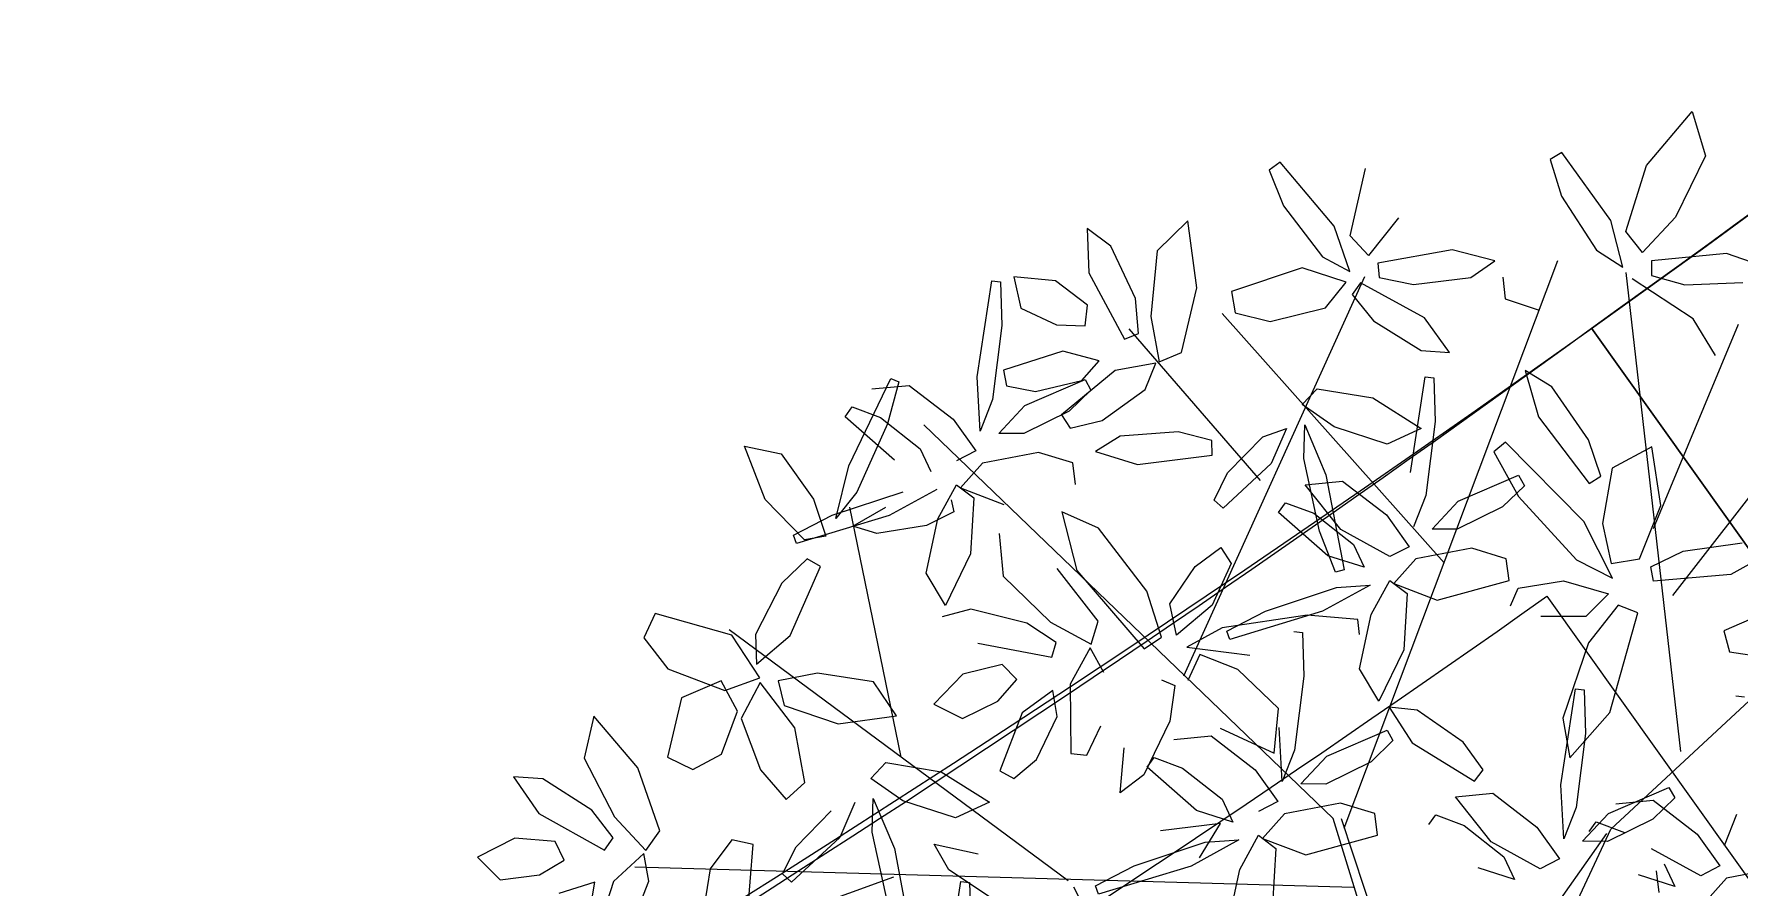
# Model space of a CAD drawing. Header units: millimetres. Extents: x 4980 to 19099, y 3891 to 5773.
# Drawn here: x 7898.12 to 7942.55, y 4244.49 to 4266.72 of the extents above; entities that cross this region are included whole.
import ezdxf

# ---------------------------------------------------------------- set-up
doc = ezdxf.new("R2010")
doc.units = ezdxf.units.MM
for name, color, linetype, lineweight in [('no3_ahşap gorunus on kalın', 34, 'Continuous', 20), ('no3_ölçü tefriş', 252, 'Continuous', 0), ('PLAN YAZI', 4, 'Continuous', 9)]:
    doc.layers.add(name, color=color, linetype=linetype, lineweight=lineweight)

# ---------------------------------------------------------------- blocks, each defined once
blk = doc.blocks.new('p34')
at = {"color": 68}
for p, q in [((1685.294, -14118.438), (1684.949, -14119.593)), ((1686.489, -14119.835), (1685.294, -14118.438)), ((1684.949, -14119.593), (1685.738, -14121.191)), ((1687.424, -14121.267), (1688.687, -14119.488)), ((1688.687, -14119.488), (1688.993, -14119.67)), ((1688.993, -14119.67), (1688.702, -14120.628)), ((1694.626, -14121.385), (1696.025, -14119.712)), ((1696.025, -14119.712), (1696.316, -14119.918)), ((1687.031, -14121.555), (1686.489, -14119.835)), ((1694.211, -14121.641), (1693.807, -14119.884)), ((1696.316, -14119.918), (1695.95, -14120.849)), ((1688.702, -14120.628), (1687.794, -14122.038)), ((1695.95, -14120.849), (1694.933, -14122.183)), ((1685.738, -14121.191), (1686.597, -14122.104)), ((1686.597, -14122.104), (1687.031, -14121.555)), ((1687.116, -14122.482), (1687.424, -14121.267)), ((1692.951, -14121.176), (1693.734, -14122.154)), ((1694.222, -14122.572), (1694.626, -14121.385)), ((1698.209, -14122.976), (1698.443, -14121.227)), ((1698.443, -14121.227), (1699.246, -14122.005)), ((1700.445, -14121.879), (1701.061, -14121.423)), ((1701.061, -14121.423), (1701.022, -14122.574)), ((1687.794, -14122.038), (1687.116, -14122.482)), ((1690.45, -14122.307), (1691.557, -14122.016)), ((1691.557, -14122.016), (1693.491, -14122.355)), ((1693.734, -14122.154), (1694.211, -14121.641)), ((1699.246, -14122.005), (1699.411, -14123.716)), ((1699.815, -14123.25), (1700.445, -14121.879)), ((1683.335, -14122.517), (1684.416, -14122.139)), ((1684.416, -14122.139), (1686.37, -14122.324)), ((1686.37, -14122.324), (1686.371, -14122.701)), ((1691.074, -14122.734), (1690.45, -14122.307)), ((1693.491, -14122.355), (1693.461, -14122.731)), ((1694.933, -14122.183), (1694.222, -14122.572)), ((1694.323, -14122.844), (1695.467, -14122.467)), ((1695.467, -14122.467), (1697.314, -14123.072)), ((1685.497, -14122.955), (1683.99, -14122.893)), ((1685.284, -14123.84), (1686.868, -14122.79)), ((1686.371, -14122.701), (1685.497, -14122.955)), ((1690.238, -14122.735), (1690.186, -14123.299)), ((1692.571, -14122.915), (1691.074, -14122.734)), ((1692.288, -14123.78), (1693.95, -14122.86)), ((1693.461, -14122.731), (1692.571, -14122.915)), ((1693.95, -14122.86), (1694.164, -14123.17)), ((1694.861, -14123.512), (1694.323, -14122.844)), ((1701.022, -14122.574), (1700.103, -14124.31)), ((1701.061, -14123.421), (1701.893, -14122.78)), ((1701.893, -14122.78), (1702.978, -14122.672)), ((1702.978, -14122.672), (1702.802, -14123.489)), ((1703.326, -14122.803), (1703.296, -14123.94)), ((1703.555, -14122.777), (1703.326, -14122.803)), ((1703.945, -14125.271), (1703.555, -14122.777)), ((1690.186, -14123.299), (1689.295, -14123.599)), ((1694.164, -14123.17), (1693.613, -14123.859)), ((1697.314, -14123.072), (1697.217, -14123.63)), ((1698.616, -14124.664), (1698.209, -14122.976)), ((1699.734, -14124.16), (1699.815, -14123.25)), ((1691.641, -14124.685), (1692.288, -14123.78)), ((1696.306, -14123.858), (1694.861, -14123.512)), ((1697.217, -14123.63), (1696.306, -14123.858)), ((1699.411, -14123.716), (1699.2, -14124.897)), ((1701.124, -14123.956), (1701.061, -14123.421)), ((1702.802, -14123.489), (1701.874, -14123.928)), ((1684.711, -14124.793), (1685.284, -14123.84)), ((1693.613, -14123.859), (1692.377, -14124.635)), ((1700.103, -14124.31), (1699.734, -14124.16)), ((1701.874, -14123.928), (1701.124, -14123.956)), ((1703.296, -14123.94), (1703.547, -14125.868)), ((1692.377, -14124.635), (1691.641, -14124.685)), ((1700.764, -14124.872), (1701.712, -14124.614)), ((1701.712, -14124.614), (1703.257, -14125.099)), ((1699.286, -14124.939), (1700.349, -14125.122)), ((1700.349, -14125.122), (1701.751, -14126.266)), ((1701.221, -14125.379), (1700.764, -14124.872)), ((1703.257, -14125.099), (1703.184, -14125.512)), ((1688.029, -14126.973), (1688.976, -14125.589)), ((1688.976, -14125.589), (1689.667, -14125.164)), ((1689.667, -14125.164), (1689.325, -14126.37)), ((1692.049, -14125.343), (1692.018, -14126.48)), ((1692.278, -14125.317), (1692.049, -14125.343)), ((1692.667, -14127.812), (1692.278, -14125.317)), ((1701.13, -14125.352), (1700.98, -14125.63)), ((1702.703, -14126.023), (1701.13, -14125.352)), ((1702.428, -14125.664), (1701.221, -14125.379)), ((1703.184, -14125.512), (1702.428, -14125.664)), ((1703.869, -14126.683), (1703.945, -14125.271)), ((1705.716, -14125.489), (1704.572, -14126.373)), ((1706.689, -14125.575), (1705.716, -14125.489)), ((1706.194, -14125.302), (1705.982, -14125.394)), ((1705.982, -14125.394), (1706.287, -14126.49)), ((1707.299, -14127.572), (1706.194, -14125.302)), ((1693.644, -14125.86), (1692.385, -14126.661)), ((1695.087, -14125.618), (1693.644, -14125.86)), ((1695.477, -14126.027), (1695.087, -14125.618)), ((1700.98, -14125.63), (1701.55, -14126.177)), ((1703.383, -14126.748), (1702.703, -14126.023)), ((1703.547, -14125.868), (1703.869, -14126.683)), ((1689.325, -14126.37), (1688.013, -14128.112)), ((1692.018, -14126.48), (1692.27, -14128.408)), ((1701.524, -14126.619), (1700.696, -14126.424)), ((1701.751, -14126.266), (1701.524, -14126.619)), ((1701.55, -14126.177), (1702.731, -14126.754)), ((1704.572, -14126.373), (1703.983, -14127.201)), ((1706.464, -14126.322), (1705.435, -14127.14)), ((1707.203, -14126.043), (1706.464, -14126.322)), ((1707.389, -14126.297), (1707.203, -14126.043)), ((1692.385, -14126.661), (1693.274, -14127.065)), ((1693.274, -14127.065), (1694.647, -14126.612)), ((1702.731, -14126.754), (1703.383, -14126.748)), ((1706.287, -14126.49), (1707.094, -14128.259)), ((1686.147, -14128.698), (1686.38, -14127.164)), ((1686.38, -14127.164), (1687.41, -14127.715)), ((1687.712, -14127.922), (1688.029, -14126.973)), ((1688.155, -14129.106), (1690.188, -14127.026)), ((1690.491, -14127.284), (1689.854, -14128.445)), ((1690.188, -14127.026), (1690.491, -14127.284)), ((1701.457, -14127.525), (1702.356, -14127.25)), ((1702.356, -14127.25), (1703.816, -14127.522)), ((1703.983, -14127.201), (1704.488, -14127.457)), ((1705.435, -14127.14), (1705.16, -14127.731)), ((1687.41, -14127.715), (1687.674, -14129.158)), ((1703.816, -14127.522), (1704.388, -14128.161)), ((1688.013, -14128.112), (1687.712, -14127.922)), ((1691.425, -14128.564), (1689.852, -14127.893)), ((1704.388, -14128.161), (1703.265, -14128.596)), ((1704.492, -14128.078), (1704.044, -14128.424)), ((1704.987, -14128.966), (1704.492, -14128.078)), ((1705.009, -14128.198), (1706.251, -14128.874)), ((1686.713, -14130.086), (1686.147, -14128.698)), ((1692.105, -14129.288), (1691.425, -14128.564)), ((1692.27, -14128.408), (1692.591, -14129.223)), ((1704.044, -14128.424), (1704.133, -14129.884)), ((1704.632, -14128.476), (1704.57, -14128.785)), ((1687.417, -14130.585), (1688.155, -14129.106)), ((1687.674, -14129.158), (1687.45, -14130.202)), ((1703.386, -14129.355), (1703.285, -14130.469)), ((1683.299, -14129.929), (1684.331, -14130.496)), ((1685.572, -14129.886), (1684.031, -14129.676)), ((1686.415, -14130.294), (1685.572, -14129.886)), ((1686.349, -14130.665), (1686.415, -14130.294)), ((1687.45, -14130.202), (1686.713, -14130.086)), ((1684.331, -14130.496), (1686.349, -14130.665)), ((1682.739, -14131.196), (1684.522, -14131.968)), ((1684.522, -14131.968), (1684.374, -14132.515)), ((1684.374, -14132.515), (1683.445, -14132.658))]:
    blk.add_line(p, q, dxfattribs=at)
at = {"color": 44}
for p, q in [((1694.436, -14137.067), (1688.808, -14122.302)), ((1685.654, -14135.103), (1687.026, -14122.623)), ((1698.592, -14133.078), (1693.838, -14122.703)), ((1691.802, -14130.168), (1697.552, -14123.652)), ((1686.342, -14129.293), (1684.107, -14123.977)), ((1696.572, -14127.998), (1699.979, -14124.041)), ((1685.85, -14131.036), (1680.9, -14124.728)), ((1694.72, -14136.809), (1705.34, -14126.519)), ((1705.965, -14135.169), (1707.275, -14128.65)), ((1701.623, -14138.41), (1710.428, -14131.837)), ((1687.482, -14137.116), (1682.755, -14132.766)), ((1691.114, -14144.782), (1687.482, -14137.116)), ((1692.198, -14143.891), (1694.497, -14136.818)), ((1692.508, -14144.125), (1694.72, -14136.809)), ((1692.508, -14144.125), (1687.589, -14137.234)), ((1694.199, -14138.612), (1712.916, -14138.004)), ((1706.176, -14138.29), (1713.856, -14141.038))]:
    blk.add_line(p, q, dxfattribs=at)
at = {"color": 66}
for p, q in [((1699.2, -14124.897), (1698.616, -14124.664)), ((1699.567, -14125.617), (1699.286, -14124.939)), ((1694.647, -14126.612), (1695.477, -14126.027)), ((1700.696, -14126.424), (1699.567, -14125.617)), ((1706.106, -14127.429), (1707.389, -14126.297)), ((1695.413, -14126.554), (1694.872, -14127.859)), ((1695.445, -14127.429), (1695.413, -14126.554)), ((1696.51, -14126.865), (1695.893, -14126.654)), ((1695.893, -14126.654), (1696.293, -14127.563)), ((1697.432, -14127.802), (1696.51, -14126.865)), ((1697.837, -14126.959), (1698.717, -14126.729)), ((1698.717, -14126.729), (1700.222, -14126.833)), ((1700.222, -14126.833), (1700.867, -14127.227)), ((1697.827, -14127.336), (1697.837, -14126.959)), ((1699.776, -14127.575), (1697.827, -14127.336)), ((1700.867, -14127.227), (1699.776, -14127.575)), ((1709.056, -14127.259), (1708.222, -14128.44)), ((1710.011, -14127.055), (1709.056, -14127.259)), ((1709.476, -14128.448), (1710.011, -14127.055)), ((1695.041, -14129.331), (1695.445, -14127.429)), ((1696.293, -14127.563), (1697.554, -14128.72)), ((1697.787, -14128.508), (1697.432, -14127.802)), ((1701.39, -14128.088), (1701.457, -14127.525)), ((1707.641, -14128.944), (1707.299, -14127.572)), ((1689.852, -14127.893), (1689.702, -14128.17)), ((1689.702, -14128.17), (1690.272, -14128.717)), ((1694.438, -14128.029), (1693.294, -14128.913)), ((1694.872, -14127.859), (1694.409, -14130.341)), ((1695.411, -14128.115), (1694.438, -14128.029)), ((1694.491, -14129.289), (1695.411, -14128.115)), ((1707.732, -14128.861), (1705.883, -14128.258)), ((1707.094, -14128.259), (1707.641, -14128.944)), ((1689.854, -14128.445), (1688.351, -14130.104)), ((1695.925, -14128.583), (1695.186, -14128.862)), ((1696.111, -14128.837), (1695.925, -14128.583)), ((1697.554, -14128.72), (1697.787, -14128.508)), ((1707.196, -14129.148), (1706.333, -14128.656)), ((1708.222, -14128.44), (1707.903, -14129.405)), ((1708.46, -14129.501), (1709.476, -14128.448)), ((1690.272, -14128.717), (1691.453, -14129.294)), ((1693.294, -14128.913), (1692.706, -14129.742)), ((1695.186, -14128.862), (1694.157, -14129.68)), ((1694.829, -14129.969), (1696.111, -14128.837)), ((1700.797, -14129.224), (1701.756, -14128.794)), ((1701.756, -14128.794), (1701.364, -14130.323)), ((1704.57, -14128.785), (1705.276, -14129.141)), ((1705.293, -14130.379), (1704.987, -14128.966)), ((1705.276, -14129.141), (1706.574, -14129.345)), ((1706.251, -14128.874), (1708.67, -14129.595)), ((1706.574, -14129.345), (1707.196, -14129.148)), ((1708.746, -14129.378), (1707.732, -14128.861)), ((1691.453, -14129.294), (1692.105, -14129.288)), ((1693.21, -14129.997), (1694.491, -14129.289)), ((1694.634, -14130.393), (1695.041, -14129.331)), ((1699.551, -14130.874), (1700.797, -14129.224)), ((1707.903, -14129.405), (1708.46, -14129.501)), ((1708.67, -14129.595), (1708.746, -14129.378)), ((1690.18, -14130.065), (1691.078, -14129.79)), ((1691.078, -14129.79), (1692.539, -14130.062)), ((1692.706, -14129.742), (1693.21, -14129.997)), ((1694.157, -14129.68), (1693.882, -14130.271)), ((1693.882, -14130.271), (1694.829, -14129.969)), ((1697.617, -14129.738), (1697.348, -14130.162)), ((1698.284, -14130.237), (1697.617, -14129.738)), ((1708.045, -14130.193), (1708.391, -14129.995)), ((1708.391, -14129.995), (1709.057, -14130.621)), ((1688.351, -14130.104), (1687.417, -14130.585)), ((1690.112, -14130.628), (1690.18, -14130.065)), ((1692.539, -14130.062), (1693.111, -14130.701)), ((1694.409, -14130.341), (1694.634, -14130.393)), ((1697.348, -14130.162), (1697.846, -14131.243)), ((1698.948, -14131.205), (1698.284, -14130.237)), ((1708.844, -14131.988), (1708.045, -14130.193)), ((1688.696, -14130.645), (1687.526, -14130.988)), ((1689.872, -14130.835), (1688.696, -14130.645)), ((1690.074, -14131.295), (1689.872, -14130.835)), ((1691.987, -14131.136), (1690.112, -14130.628)), ((1693.111, -14130.701), (1691.987, -14131.136)), ((1693.214, -14130.618), (1692.766, -14130.964)), ((1693.709, -14131.506), (1693.214, -14130.618)), ((1694.606, -14130.798), (1693.732, -14130.738)), ((1693.732, -14130.738), (1694.973, -14131.414)), ((1699.174, -14132.068), (1699.551, -14130.874)), ((1709.057, -14130.621), (1709.746, -14131.962)), ((1686.764, -14131.488), (1687.271, -14131.287)), ((1687.271, -14131.287), (1688.052, -14132.266)), ((1687.526, -14130.988), (1688.114, -14131.581)), ((1692.766, -14130.964), (1692.855, -14132.424)), ((1697.846, -14131.243), (1698.783, -14132.024)), ((1698.783, -14132.024), (1698.948, -14131.205)), ((1687.498, -14134.079), (1686.764, -14131.488)), ((1688.114, -14131.581), (1689.287, -14131.57)), ((1699.623, -14132.377), (1699.174, -14132.068)), ((1688.052, -14132.266), (1688.726, -14134.221)), ((1688.166, -14133.487), (1688.136, -14134.625)), ((1688.395, -14133.462), (1688.166, -14133.487)), ((1688.785, -14135.956), (1688.395, -14133.462)), ((1684.219, -14133.661), (1683.99, -14133.686)), ((1688.549, -14135.256), (1687.498, -14134.079)), ((1688.726, -14134.221), (1688.549, -14135.256)), ((1688.136, -14134.625), (1688.387, -14136.553))]:
    blk.add_line(p, q, dxfattribs=at)
at = {"color": 64}
for p, q in [((1704.133, -14129.884), (1704.797, -14131.22)), ((1701.364, -14130.323), (1699.623, -14132.377)), ((1700.821, -14131.648), (1701.878, -14130.272)), ((1703.285, -14130.469), (1702.057, -14131.672)), ((1704.797, -14131.22), (1705.293, -14130.379)), ((1696.454, -14131.401), (1694.606, -14130.798)), ((1702.674, -14131.693), (1704.136, -14131.323)), ((1704.136, -14131.323), (1704.878, -14131.515)), ((1694.015, -14132.919), (1693.709, -14131.506)), ((1694.01, -14132.023), (1694.056, -14131.628)), ((1694.056, -14131.628), (1695.374, -14131.51)), ((1694.973, -14131.414), (1697.392, -14132.135)), ((1695.374, -14131.51), (1697.589, -14131.832)), ((1697.468, -14131.918), (1696.454, -14131.401)), ((1701.005, -14132.25), (1700.821, -14131.648)), ((1702.057, -14131.672), (1701.005, -14132.25)), ((1701.915, -14132.202), (1702.674, -14131.693)), ((1710.362, -14131.973), (1712.36, -14131.405)), ((1712.36, -14131.405), (1712.656, -14132.03)), ((1695.498, -14131.964), (1695.467, -14133.101)), ((1695.726, -14131.939), (1695.498, -14131.964)), ((1697.392, -14132.135), (1697.468, -14131.918)), ((1697.589, -14131.832), (1698.51, -14132.338)), ((1702.029, -14132.583), (1701.915, -14132.202)), ((1703.958, -14132.208), (1702.029, -14132.583)), ((1709.726, -14132.729), (1708.844, -14131.988)), ((1709.636, -14133.084), (1710.362, -14131.973)), ((1709.746, -14131.962), (1709.726, -14132.729)), ((1712.656, -14132.03), (1712.029, -14132.843)), ((1692.855, -14132.424), (1693.519, -14133.76)), ((1698.51, -14132.338), (1696.87, -14132.551)), ((1697.182, -14132.921), (1698.174, -14132.525)), ((1698.174, -14132.525), (1698.489, -14133.202)), ((1700.676, -14132.987), (1701.027, -14132.343)), ((1701.027, -14132.343), (1701.553, -14133.285)), ((1693.519, -14133.76), (1694.015, -14132.919)), ((1695.467, -14133.101), (1695.718, -14135.029)), ((1696.131, -14133.945), (1697.182, -14132.921)), ((1702.946, -14133.155), (1703.323, -14132.77)), ((1703.323, -14132.77), (1704.345, -14133.016)), ((1704.345, -14133.016), (1705.111, -14133.791)), ((1706.68, -14133.201), (1708.13, -14132.973)), ((1708.13, -14132.973), (1709.159, -14133.168)), ((1710.553, -14133.415), (1709.636, -14133.084)), ((1712.029, -14132.843), (1710.553, -14133.415)), ((1699.172, -14133.181), (1698.827, -14133.333)), ((1698.827, -14133.333), (1698.959, -14134.26)), ((1701.553, -14133.285), (1701.542, -14135.094)), ((1701.9, -14134.124), (1702.007, -14133.45)), ((1702.007, -14133.45), (1702.804, -14134.026)), ((1703.439, -14133.722), (1702.946, -14133.155)), ((1706.084, -14134.092), (1706.68, -14133.201)), ((1708.726, -14134.39), (1709.632, -14133.207)), ((1709.159, -14133.168), (1709.009, -14133.807)), ((1709.632, -14133.207), (1710.124, -14134.144)), ((1710.218, -14133.955), (1710.642, -14133.163)), ((1710.642, -14133.163), (1711.681, -14133.597)), ((1691.321, -14134.842), (1692.515, -14134.003)), ((1692.515, -14134.003), (1693.247, -14133.916)), ((1693.247, -14133.916), (1692.648, -14134.852)), ((1696.248, -14135.107), (1696.131, -14133.945)), ((1702.804, -14134.026), (1703.397, -14135.533)), ((1704.364, -14134.167), (1703.439, -14133.722)), ((1705.111, -14133.791), (1704.364, -14134.167)), ((1709.009, -14133.807), (1707.601, -14134.295)), ((1710.641, -14135.074), (1710.218, -14133.955)), ((1711.681, -14133.597), (1712.048, -14135.141)), ((1696.04, -14135.844), (1696.116, -14134.433)), ((1697.652, -14134.445), (1696.248, -14135.107)), ((1698.959, -14134.26), (1699.644, -14135.657)), ((1701.126, -14135.14), (1700.758, -14134.372)), ((1702.436, -14135.243), (1701.9, -14134.124)), ((1707.601, -14134.295), (1706.084, -14134.092)), ((1708.476, -14135.818), (1708.726, -14134.39)), ((1710.124, -14134.144), (1709.626, -14135.48)), ((1712.824, -14135.418), (1713.963, -14134.069)), ((1713.963, -14134.069), (1714.22, -14135.158)), ((1690.806, -14135.558), (1691.321, -14134.842)), ((1692.648, -14134.852), (1691.036, -14135.857)), ((1693.301, -14134.514), (1693.151, -14134.791)), ((1693.151, -14134.791), (1693.721, -14135.339)), ((1694.874, -14135.185), (1693.301, -14134.514)), ((1697.887, -14134.65), (1696.743, -14135.534)), ((1698.86, -14134.736), (1697.887, -14134.65)), ((1693.721, -14135.339), (1694.902, -14135.915)), ((1695.554, -14135.909), (1694.874, -14135.185)), ((1695.718, -14135.029), (1696.04, -14135.844)), ((1699.374, -14135.205), (1698.635, -14135.483)), ((1699.56, -14135.459), (1699.374, -14135.205)), ((1700.262, -14136.123), (1700.157, -14134.95)), ((1701.542, -14135.094), (1701.126, -14135.14)), ((1703.03, -14135.736), (1702.436, -14135.243)), ((1706.366, -14135.309), (1704.923, -14135.551)), ((1706.757, -14135.718), (1706.366, -14135.309)), ((1711.392, -14135.47), (1710.641, -14135.074)), ((1712.048, -14135.141), (1711.392, -14135.47)), ((1714.22, -14135.158), (1713.439, -14136.689)), ((1691.036, -14135.857), (1690.806, -14135.558)), ((1696.743, -14135.534), (1696.154, -14136.363)), ((1698.635, -14135.483), (1697.606, -14136.301)), ((1698.277, -14136.591), (1699.56, -14135.459)), ((1699.644, -14135.657), (1700.262, -14136.123)), ((1703.397, -14135.533), (1703.03, -14135.736)), ((1704.923, -14135.551), (1703.665, -14136.352)), ((1705.927, -14136.303), (1706.757, -14135.718)), ((1709.626, -14135.48), (1708.962, -14136.255)), ((1712.258, -14137.059), (1712.824, -14135.418)), ((1714.03, -14136.513), (1715.299, -14135.697)), ((1715.299, -14135.697), (1716.064, -14135.644)), ((1716.064, -14135.644), (1715.411, -14136.594)), ((1685.969, -14136.037), (1685.82, -14136.314)), ((1687.543, -14136.708), (1685.969, -14136.037)), ((1688.709, -14137.368), (1688.785, -14135.956)), ((1690.556, -14136.173), (1689.412, -14137.057)), ((1691.529, -14136.259), (1690.556, -14136.173)), ((1690.608, -14137.433), (1691.529, -14136.259)), ((1694.902, -14135.915), (1695.554, -14135.909)), ((1708.962, -14136.255), (1708.476, -14135.818)), ((1686.38, -14136.372), (1685.235, -14137.256)), ((1685.82, -14136.314), (1686.39, -14136.862)), ((1687.352, -14136.458), (1686.38, -14136.372)), ((1688.387, -14136.553), (1688.709, -14137.368)), ((1693.561, -14137.249), (1693.628, -14136.687)), ((1693.628, -14136.687), (1694.527, -14136.412)), ((1694.527, -14136.412), (1695.987, -14136.683)), ((1695.987, -14136.683), (1696.56, -14137.323)), ((1696.154, -14136.363), (1696.659, -14136.619)), ((1697.606, -14136.301), (1697.331, -14136.893)), ((1697.331, -14136.893), (1698.277, -14136.591)), ((1703.665, -14136.352), (1704.553, -14136.756)), ((1704.553, -14136.756), (1705.927, -14136.303)), ((1707.172, -14136.345), (1707.573, -14137.254)), ((1708.711, -14137.493), (1707.789, -14136.556)), ((1713.439, -14136.689), (1712.625, -14137.57)), ((1713.472, -14137.236), (1714.03, -14136.513)), ((1715.411, -14136.594), (1713.702, -14137.561)), ((1684.211, -14136.752), (1684.532, -14137.567)), ((1686.39, -14136.862), (1687.571, -14137.439)), ((1687.867, -14136.927), (1687.127, -14137.206)), ((1688.223, -14137.432), (1687.543, -14136.708)), ((1688.052, -14137.181), (1687.867, -14136.927)), ((1689.412, -14137.057), (1688.823, -14137.886)), ((1691.304, -14137.007), (1690.275, -14137.825)), ((1692.043, -14136.728), (1691.304, -14137.007)), ((1692.229, -14136.982), (1692.043, -14136.728)), ((1698.206, -14137.822), (1697.652, -14136.93)), ((1697.652, -14136.93), (1699.22, -14137.114)), ((1712.625, -14137.57), (1712.258, -14137.059)), ((1685.235, -14137.256), (1684.647, -14138.085)), ((1687.571, -14137.439), (1688.223, -14137.432)), ((1689.328, -14138.142), (1690.608, -14137.433)), ((1695.436, -14137.758), (1693.561, -14137.249)), ((1698.054, -14137.419), (1697.18, -14137.359)), ((1697.18, -14137.359), (1698.422, -14138.035)), ((1699.903, -14138.022), (1698.054, -14137.419)), ((1705.114, -14137.437), (1703.966, -14137.697)), ((1709.066, -14138.199), (1708.711, -14137.493)), ((1709.83, -14137.432), (1710.381, -14137.303)), ((1709.994, -14139.368), (1709.83, -14137.432)), ((1710.381, -14137.303), (1710.947, -14138.053)), ((1713.702, -14137.561), (1713.472, -14137.236)), ((1714.752, -14137.813), (1714.988, -14137.328)), ((1714.988, -14137.328), (1716.034, -14137.236)), ((1716.034, -14137.236), (1717.007, -14137.729)), ((1685.151, -14138.341), (1686.432, -14137.632)), ((1686.098, -14138.024), (1685.823, -14138.615)), ((1688.823, -14137.886), (1689.328, -14138.142)), ((1690.275, -14137.825), (1690, -14138.416)), ((1698.422, -14138.035), (1700.841, -14138.756)), ((1700.917, -14138.539), (1699.903, -14138.022)), ((1712.547, -14138.374), (1712.675, -14137.652)), ((1712.675, -14137.652), (1713.472, -14138.378)), ((1715.4, -14138.193), (1714.752, -14137.813)), ((1683.019, -14138.134), (1684.48, -14138.406)), ((1684.48, -14138.406), (1685.052, -14139.045)), ((1684.647, -14138.085), (1685.151, -14138.341)), ((1685.823, -14138.615), (1686.77, -14138.313)), ((1686.23, -14138.772), (1686.297, -14138.21)), ((1690, -14138.416), (1690.946, -14138.114)), ((1708.833, -14138.411), (1709.066, -14138.199)), ((1710.947, -14138.053), (1711.192, -14139.518)), ((1713.064, -14139.662), (1712.547, -14138.374)), ((1713.472, -14138.378), (1714.037, -14140.097)), ((1714.068, -14139.064), (1713.956, -14138.391)), ((1713.956, -14138.391), (1714.894, -14138.684)), ((1716.419, -14138.322), (1715.4, -14138.193)), ((1700.841, -14138.756), (1700.917, -14138.539)), ((1701.487, -14138.568), (1701.24, -14139.054))]:
    blk.add_line(p, q, dxfattribs=at)
at = {"color": 62}
for p, q in [((1706.693, -14136.245), (1706.151, -14137.55)), ((1706.725, -14137.12), (1706.693, -14136.245)), ((1706.32, -14139.022), (1706.725, -14137.12)), ((1696.56, -14137.323), (1695.436, -14137.758)), ((1696.663, -14137.239), (1696.215, -14137.585)), ((1696.215, -14137.585), (1696.304, -14139.046)), ((1697.158, -14138.127), (1696.663, -14137.239)), ((1704.734, -14138.111), (1705.114, -14137.437)), ((1706.151, -14137.55), (1705.689, -14140.032)), ((1707.573, -14137.254), (1708.833, -14138.411)), ((1717.007, -14137.729), (1716.419, -14138.322)), ((1697.464, -14139.541), (1697.158, -14138.127)), ((1703.441, -14138.976), (1704.734, -14138.111)), ((1704.196, -14138.439), (1704.165, -14139.576)), ((1704.425, -14138.414), (1704.196, -14138.439)), ((1704.814, -14140.908), (1704.425, -14138.414))]:
    blk.add_line(p, q, dxfattribs=at)

msp = doc.modelspace()

# ---------------------------------------------------------------- linework, layer by layer
at = {"layer": 'no3_ahşap gorunus on kalın'}
msp.add_line((7959.011, 4230.575, -0.527), (7938.678, 4259.063, -0.527), dxfattribs=at)
at = {"layer": 'no3_ahşap gorunus on kalın', "elevation": -0.527}
for points in [[(8053.107, 4318.254, -0.065201), (7959.011, 4230.575), (7938.678, 4259.063, 0.065201), (8026.124, 4340.545), (8053.107, 4318.254)], [(7959.011, 4230.575, -0.065201), (7845.51, 4170.083), (7845.51, 4207.676, 0.062909), (7938.678, 4259.063), (7959.011, 4230.575)]]:
    msp.add_lwpolyline(points, format="xyb", dxfattribs=at)
msp.add_lwpolyline([(7952.022, 4231.761, -0.059908), (7848.74, 4176.669), (7848.767, 4203.283, 0.056298), (7937.519, 4252.081)], format="xyb", close=True, dxfattribs=at)
at = {"layer": 'no3_ahşap gorunus on kalın'}
for radius, start in [(460.24, 292.24163), (495.24, 290.59517)]:
    msp.add_arc((7671.303, 4633.672, -0.527), radius, start, 350.28285, dxfattribs=at)
at = {"layer": 'PLAN YAZI', "color": 154}
for radius, start, end in [(495.24, 290.59517, 350.25481), (588.235, 287.226616, 350.254812)]:
    msp.add_arc((7671.303, 4633.672, -0.527), radius, start, end, dxfattribs=at)

# ---------------------------------------------------------------- block references
at = {"layer": 'no3_ölçü tefriş', "xscale": -1, "rotation": 0.2328300535295913}
msp.add_blockref('p34', (9569.209, 18389.875), dxfattribs=at)

doc.saveas('drawing.dxf')
